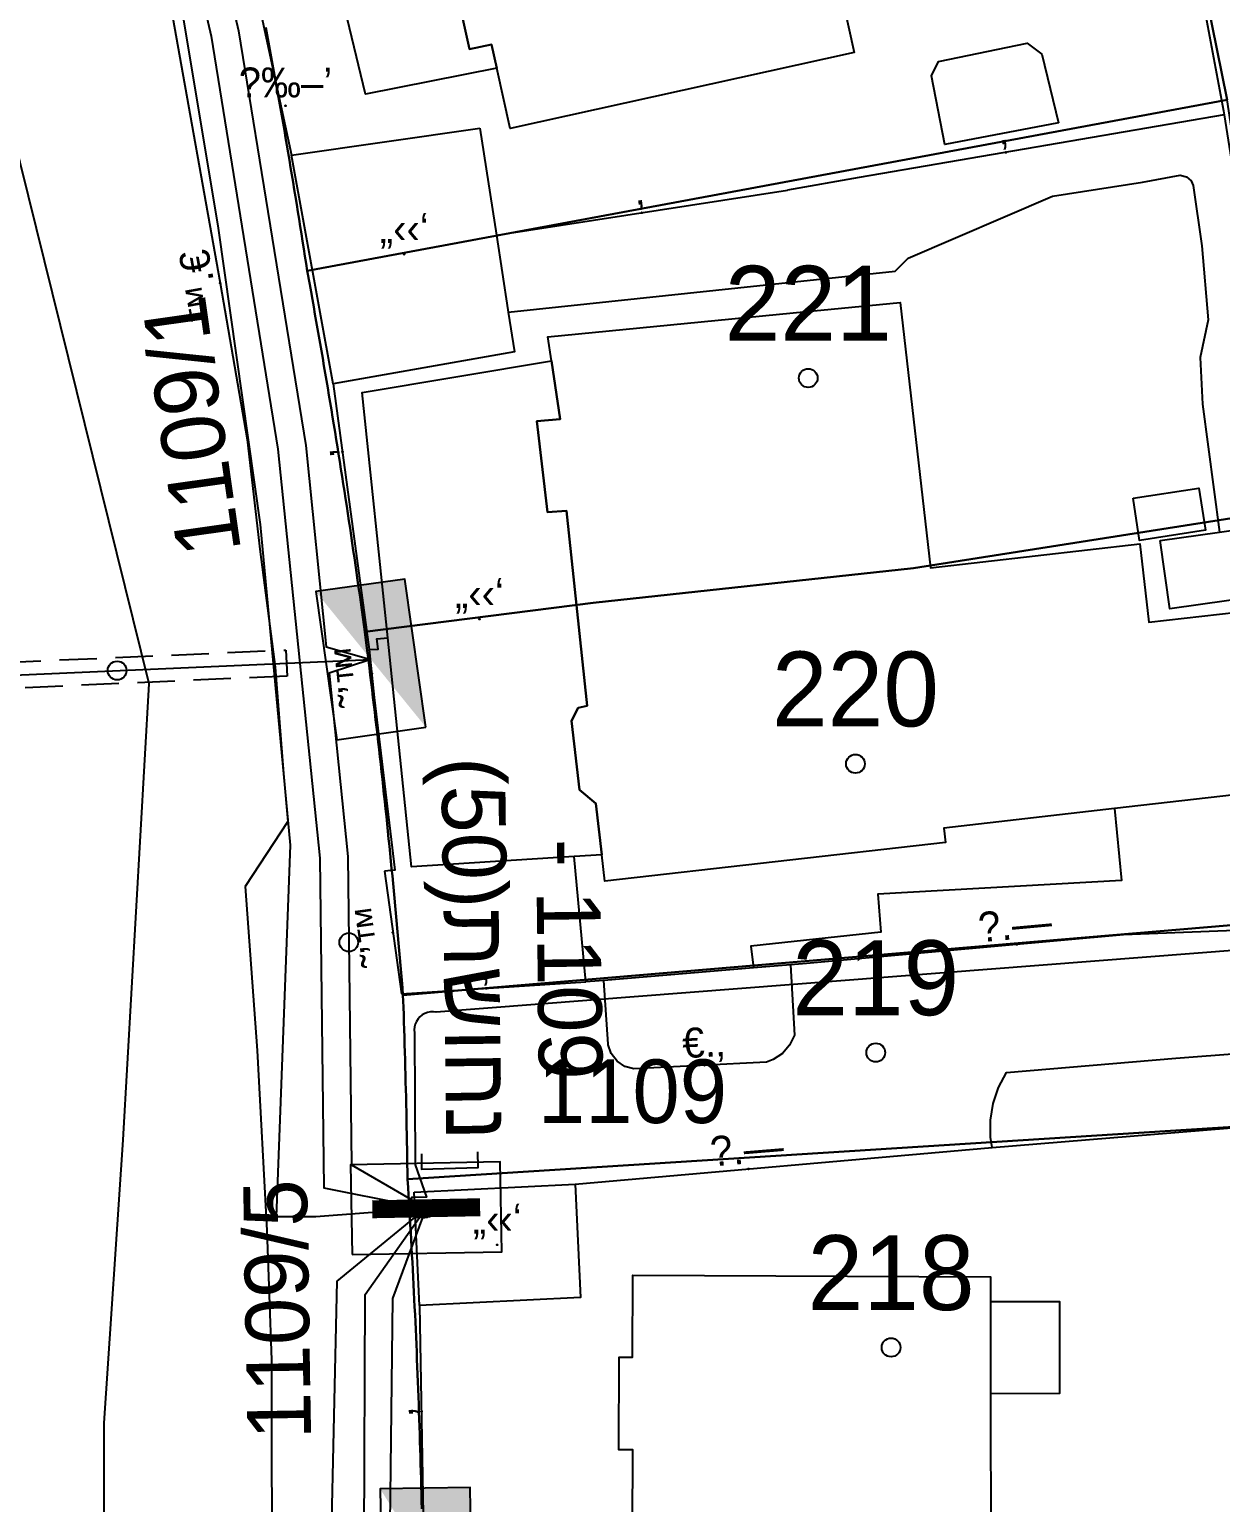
# Model space of a CAD drawing. Header units: metres. Extents: x 218299 to 220222, y 572714 to 574340.
# Drawn here: x 219055.5 to 219087.32, y 573618.5 to 573657.87 of the extents above; entities that cross this region are included whole.
import ezdxf
from ezdxf.enums import TextEntityAlignment as Align

# ---------------------------------------------------------------- set-up
doc = ezdxf.new("R2010")
doc.units = ezdxf.units.M
doc.header["$MEASUREMENT"] = 0
doc.linetypes.add('DASH15', pattern=[1.5, 1, -0.5])
for name, color, linetype in [('1602', 44, 'Continuous'), ('1603', 44, 'Continuous'), ('6091', 102, 'CABLEUNDEXIST03'), ('6151', 102, 'CABLEUNDEXIST03'), ('6241', 7, 'Continuous'), ('6261', 7, 'Continuous'), ('6701', 7, 'DASH15'), ('6910', 102, 'Continuous'), ('6916', 7, 'Continuous'), ('A_POINTS', 2, 'Continuous'), ('M2200', 253, 'Continuous'), ('M2207', 253, 'Continuous'), ('M2401', 7, 'Continuous'), ('M2404', 7, 'Continuous'), ('M2407', 253, 'Continuous'), ('M2408', 253, 'Continuous'), ('M2420', 253, 'Continuous'), ('M2601', 253, 'Continuous'), ('M2602', 253, 'Continuous'), ('M2605', 253, 'Continuous'), ('M2612', 253, 'Continuous'), ('M2804', 253, 'Continuous')]:
    doc.layers.add(name, color=color, linetype=linetype)
doc.styles.add('HEBTXT', font='HEBTXT')
doc.styles.add('MAVAT_HEBTXT', font='HEBTXT')
doc.linetypes.add('CABLEUNDEXIST03', pattern='A,3.5,[222,elecad.shx,S=0.01,R=0,X=0,Y=0],1.5', length=5)

# ---------------------------------------------------------------- blocks, each defined once
blk = doc.blocks.new('6261')
blk.add_lwpolyline([(-2, -1.2), (2, -1.2), (2, 1.2), (-2, 1.2)], close=True)
at = {"color": 0}
blk.add_solid([(2, 1.2), (-2, -1.2), (2, -1.2)], dxfattribs=at)
at = {"color": 0, "style": 'HEBTXT'}
blk.add_attdef('PIL_NAME', (2.689, 2.418), '', height=1.7, dxfattribs=at)
at = {"style": 'HEBTXT'}
blk.add_attdef('CAMUT_MONIM', (2.489, 0.218), '', height=1.7, dxfattribs=at)
at = {"color": 0, "style": 'HEBTXT', "flags": 1}
for tag, p in [('TYPE', (2.585, -1.773)), ('MAP_TYPE', (2.689, -3.782))]:
    blk.add_attdef(tag, p, '', height=1.7, dxfattribs=at)
blk = doc.blocks.new('6910')
at = {"layer": 'A_POINTS'}
blk.add_circle((0, 0), 0.25, dxfattribs=at)
at = {"color": 0, "style": 'HEBTXT', "flags": 1}
blk.add_attdef('CODE', (-2.918, 6.399), '', height=1.7, dxfattribs=at)
at = {"color": 0, "style": 'HEBTXT'}
for tag, p in [('PATH', (0.169, 4.708)), ('HTCH', (0.169, 2.708))]:
    blk.add_attdef(tag, text='', height=1.7, dxfattribs=at).set_placement(p, align=Align.MIDDLE_CENTER)
blk = doc.blocks.new('6241')
at = {"color": 0}
blk.add_lwpolyline([(-2, -1.2), (2, -1.2), (2, 1.2), (-2, 1.2)], close=True, dxfattribs=at)
blk.add_lwpolyline([(-2, -1.2), (2, -1.2), (2, 1.2), (-2, 1.2)], close=True, dxfattribs=at)
at = {"color": 0, "const_width": 0.48}
blk.add_lwpolyline([(-1.44, 0), (1.44, 0)], dxfattribs=at)
blk.add_lwpolyline([(-1.44, 0), (1.44, 0)], dxfattribs=at)
at = {"color": 0, "style": 'HEBTXT'}
blk.add_attdef('PIL_NAME', (2.42, 1.776), '', height=1.7, dxfattribs=at)
at = {"color": 0, "style": 'HEBTXT', "flags": 1}
for tag, p in [('TYPE', (2.43, -0.61)), ('MAP_TYPE', (2.423, -2.677))]:
    blk.add_attdef(tag, p, '', height=1.7, dxfattribs=at)
blk = doc.blocks.new('6916')
at = {"layer": 'A_POINTS'}
blk.add_circle((0, 0), 0.25, dxfattribs=at)
at = {"color": 0, "style": 'HEBTXT'}
for tag, p in [('HTCH', (0.006, 3.527)), ('PIPE', (0.049, 1.33))]:
    blk.add_attdef(tag, text='', height=1.7, dxfattribs=at).set_placement(p, align=Align.MIDDLE_CENTER)
blk = doc.blocks.new('1603')
at = {"layer": 'A_POINTS'}
blk.add_circle((0, 0), 0.25, dxfattribs=at)
at = {"color": 0, "style": 'HEBTXT'}
blk.add_attdef('PARCEL_NUM', text='', height=2, dxfattribs=at).set_placement((0, 1), align=Align.CENTER)
at = {"color": 0, "style": 'HEBTXT', "flags": 1}
blk.add_attdef('LOT_NUM', text='', height=2, dxfattribs=at).set_placement((0, -2.5), align=Align.CENTER)
blk = doc.blocks.new('M2404')
blk.add_circle((0, 0), 0.025)
at = {"style": 'MAVAT_HEBTXT'}
blk.add_attdef('NAME', text='', height=0.8, dxfattribs=at).set_placement((0, 1.592), align=Align.MIDDLE)
blk = doc.blocks.new('M2804')
blk.add_circle((0, 0), 0.025)
at = {"style": 'MAVAT_HEBTXT'}
blk.add_attdef('NAME', text='', height=0.8, dxfattribs=at).set_placement((0, 1.592), align=Align.MIDDLE)
blk = doc.blocks.new('M2601')
blk.add_circle((0, 0), 0.025)
at = {"style": 'MAVAT_HEBTXT'}
blk.add_attdef('NAME', text='', height=0.8, dxfattribs=at).set_placement((0, 1.592), align=Align.MIDDLE)
blk = doc.blocks.new('M2602')
blk.add_circle((0, 0), 0.025)
at = {"style": 'MAVAT_HEBTXT'}
blk.add_attdef('NAME', text='', height=0.8, dxfattribs=at).set_placement((0, 1.592), align=Align.MIDDLE)
blk = doc.blocks.new('M2605')
blk.add_circle((0, 0), 0.025)
at = {"style": 'MAVAT_HEBTXT'}
blk.add_attdef('NAME', text='', height=0.8, dxfattribs=at).set_placement((0, 1.592), align=Align.MIDDLE)
blk = doc.blocks.new('M2612')
blk.add_circle((0, 0), 0.025)
at = {"style": 'MAVAT_HEBTXT'}
blk.add_attdef('NAME', text='', height=0.8, dxfattribs=at).set_placement((0, 1.592), align=Align.MIDDLE)
blk = doc.blocks.new('M2207')
blk.add_circle((0, 0), 0.025)
at = {"style": 'MAVAT_HEBTXT'}
blk.add_attdef('NAME', text='', height=0.8, dxfattribs=at).set_placement((0, 1.592), align=Align.MIDDLE)
blk = doc.blocks.new('111')
at = {"layer": 'M2200'}
for points in [[(219076, 573664.209, 580.905), (219077.531, 573657.253, 579.945), (219068.339, 573655.23, 580.185), (219067.984, 573656.839, 580.099), (219067.845, 573657.474, 580.065), (219067.845, 573657.474, 580.065), (219067.254, 573657.344, 580.065), (219067.254, 573657.344, 580.065), (219066.81, 573659.361, 580.065)], [(219088.79, 573637.539, 580.545), (219084.49, 573637.048, 580.486), (219079.928, 573636.527, 580.425), (219079.971, 573636.144, 580.185), (219070.871, 573635.105, 579.945), (219070.79, 573635.815, 579.945), (219070.634, 573637.183, 579.945), (219070.634, 573637.183, 579.945), (219070.192, 573637.547, 579.945), (219070.192, 573637.547, 579.945), (219069.982, 573639.393, 579.945), (219069.982, 573639.393, 579.945), (219070.158, 573639.745, 579.945), (219070.158, 573639.745, 579.945), (219070.397, 573639.793, 579.945), (219070.397, 573639.793, 579.945), (219069.853, 573645.004, 579.945), (219069.337, 573644.968, 579.945), (219069.337, 573644.968, 579.945), (219069.06, 573647.407, 579.945), (219069.676, 573647.461, 579.945), (219069.447, 573649.019, 579.945), (219069.353, 573649.655, 579.945), (219075.901, 573650.297, 580.028), (219078.762, 573650.577, 580.065), (219079.573, 573643.485, 580.545), (219085.17, 573644.124, 580.545), (219085.409, 573642.031, 580.545), (219088.24, 573642.355, 580.545)], [(219071.612, 573617.829, 579.792), (219071.618, 573619.91, 579.705), (219071.25, 573619.911, 579.705), (219071.258, 573622.382, 579.705), (219071.61, 573622.381, 579.705), (219071.617, 573624.577, 579.825), (219081.178, 573624.533, 579.585), (219081.179, 573623.865, 579.64), (219081.18, 573621.418, 579.842), (219081.183, 573617.264, 580.185)]]:
    blk.add_polyline3d(points, dxfattribs=at)
at = {"layer": 'M2207'}
for points in [[(219066.95, 573660.728, 579.945), (219067.231, 573659.453, 579.945), (219066.81, 573659.361, 579.945), (219067.254, 573657.344, 579.945), (219067.845, 573657.474, 579.945), (219067.984, 573656.839, 580.065), (219064.482, 573656.141, 579.825), (219063.564, 573659.958, 579.825)], [(219082.991, 573655.379, 580.425), (219079.954, 573654.799, 580.425), (219079.603, 573656.634, 580.065), (219079.792, 573657.016, 580.065), (219082.157, 573657.509, 580.065), (219082.55, 573657.212, 580.065)], [(219067.529, 573655.237, 579.345), (219067.974, 573652.374, 579.345), (219068.284, 573650.375, 579.345), (219068.293, 573650.313, 579.345), (219068.458, 573649.253, 579.345), (219063.616, 573648.397, 579.105), (219063.616, 573648.397, 579.105), (219062.505, 573654.515, 579.105), (219062.505, 573654.515, 579.105)], [(219069.853, 573645.004, 579.945), (219070.397, 573639.793, 579.825), (219070.158, 573639.745, 579.825), (219069.982, 573639.393, 579.825), (219070.192, 573637.547, 579.825), (219070.634, 573637.183, 579.825), (219070.79, 573635.815, 579.825), (219070.057, 573635.769, 579.773), (219065.707, 573635.494, 579.465), (219065.072, 573641.614, 579.465), (219064.391, 573648.172, 579.465), (219069.447, 573649.019, 579.945), (219069.676, 573647.461, 579.945), (219069.06, 573647.407, 579.945), (219069.337, 573644.968, 579.825)], [(219084.988, 573645.343, 579.225), (219086.748, 573645.614, 579.225), (219086.922, 573644.486, 579.225), (219085.162, 573644.214, 579.225), (219084.988, 573645.343, 579.225)], [(219085.71, 573644.215, 579.105), (219087.296, 573644.436, 579.105), (219088.804, 573644.647, 579.105), (219089.06, 573642.822, 579.105), (219085.965, 573642.39, 579.105), (219085.71, 573644.215, 579.105)], [(219065.781, 573626.798, 578.985), (219070.078, 573627.008, 579.225), (219070.078, 573627.008, 579.225), (219070.22, 573623.976, 579.225), (219065.923, 573623.767, 578.985), (219065.923, 573623.767, 578.985), (219065.781, 573626.798, 578.985)], [(219081.179, 573623.865, 578.865), (219081.18, 573621.418, 578.865), (219083.029, 573621.42, 578.865), (219083.028, 573623.867, 578.865), (219081.179, 573623.865, 578.865)]]:
    blk.add_polyline3d(points, close=True, dxfattribs=at)
at = {"layer": 'M2401'}
blk.add_polyline3d([(219059.317, 573658.218, 577.124), (219060.591, 573651.094, 576.885), (219061.314, 573646.914, 576.885), (219061.664, 573643.914, 576.885), (219062.062, 573640.824, 576.885), (219062.29, 573637.989, 576.765), (219062.405, 573636.704, 576.765), (219061.259, 573634.961, 576.645), (219061.587, 573630.582, 576.645), (219061.841, 573625.77, 576.525), (219061.964, 573622.311, 576.525), (219061.968, 573620.31, 576.575), (219061.974, 573617.503, 576.645)], dxfattribs=at)
at = {"layer": 'M2404'}
blk.add_polyline3d([(219059.317, 573658.218, 577.124), (219060.591, 573651.094, 576.885), (219061.314, 573646.914, 576.885), (219061.664, 573643.914, 576.885), (219062.062, 573640.824, 576.885), (219062.29, 573637.989, 576.765), (219062.405, 573636.704, 576.765), (219061.259, 573634.961, 576.645), (219061.587, 573630.582, 576.645), (219061.841, 573625.77, 576.525), (219061.964, 573622.311, 576.525), (219061.968, 573620.31, 576.575), (219061.974, 573617.503, 576.645)], dxfattribs=at)
at = {"layer": 'M2407'}
for points in [[(219068.293, 573650.313, 577.368), (219078.626, 573651.416, 577.368), (219078.977, 573651.758, 577.368), (219082.834, 573653.42, 577.278), (219085.24, 573653.794, 577.188), (219086.249, 573653.978, 577.098), (219086.412, 573653.938, 577.098), (219086.538, 573653.828, 577.098), (219086.594, 573653.706, 577.098), (219086.827, 573652.086, 577.143), (219086.992, 573650.11, 577.143), (219086.778, 573649.103, 577.143), (219086.84, 573647.856, 577.143), (219087.296, 573644.436, 577.233)], [(219084.49, 573637.048, 577.208), (219084.681, 573635.122, 577.163), (219078.167, 573634.758, 577.253), (219078.245, 573633.743, 577.163), (219074.772, 573633.37, 577.253), (219074.847, 573632.789, 577.253)]]:
    blk.add_polyline3d(points, dxfattribs=at)
at = {"layer": 'M2408'}
blk.add_polyline3d([(219081.218, 573627.991, 576.353), (219081.178, 573628.262, 576.374), (219081.174, 573628.716, 576.389), (219081.246, 573629.164, 576.379), (219081.391, 573629.594, 576.344), (219081.605, 573629.99, 576.285), (219086.13, 573630.375, 576.105), (219091.252, 573630.772, 575.925), (219091.492, 573630.742, 575.928), (219091.942, 573630.625, 575.931), (219092.365, 573630.433, 575.928), (219092.749, 573630.172, 575.92), (219093.083, 573629.849, 575.905), (219093.356, 573629.474, 575.886), (219093.561, 573629.057, 575.862), (219093.692, 573628.612, 575.835), (219093.609, 573626.114, 575.835), (219093.427, 573620.573, 575.835), (219093.737, 573612.991, 575.835)], dxfattribs=at)
at = {"layer": 'M2420', "linetype": 'Continuous', "lineweight": -3}
blk.add_lwpolyline([(218778.789, 573430.643), (218823.5, 573420), (218850.7, 573416.62), (218872.91, 573416.69), (218902.91, 573421.31), (218924.8, 573428), (218952.3, 573439.38), (218956.3, 573441.88), (218980.91, 573457.81), (218995.09, 573470.88), (219024.2, 573502.19), (219042.09, 573537.19), (219043.91, 573540.62), (219049.7, 573557.12), (219054.59, 573574.81), (219057.41, 573589.69), (219057.5, 573620.62), (219058, 573628.19), (219058.7, 573640.38), (219046.5, 573689.62), (219028.09, 573726.31)], dxfattribs=at)
at = {"layer": 'M2601'}
for points in [[(219061.553, 573658.901, 579.021), (219062.505, 573654.515, 578.873)], [(219087.424, 573655.588, 579.323), (219077.666, 573653.916, 579.323), (219075.749, 573653.576, 579.323)], [(219067.974, 573652.374, 579.143), (219075.749, 573653.576, 579.323)], [(219063.616, 573648.397, 578.693), (219064.576, 573641.3, 578.693), (219064.576, 573641.3, 578.693), (219064.818, 573641.306, 578.693), (219064.783, 573641.584, 578.693), (219065.072, 573641.614, 578.693)], [(219064.71, 573640.013, 578.693), (219064.71, 573640.013, 578.693), (219065.264, 573635.398, 578.693), (219064.988, 573635.377, 578.693)], [(219065.437, 573632.095, 578.873), (219065.437, 573632.095, 578.873), (219070.366, 573632.414, 578.873)], [(219065.923, 573623.767, 578.685), (219066.027, 573617.669, 578.685), (219066.464, 573617.682, 578.685), (219071.612, 573617.829, 578.685)]]:
    blk.add_polyline3d(points, dxfattribs=at)
at = {"layer": 'M2602'}
for points in [[(219075.836, 573632.872, 576.525), (219075.94, 573630.992, 576.525), (219075.811, 573630.725, 576.525), (219075.617, 573630.501, 576.525), (219075.37, 573630.338, 576.525), (219075.196, 573630.272, 576.525), (219071.645, 573630.089, 576.615), (219071.404, 573630.158, 576.615), (219071.198, 573630.299, 576.615), (219071.046, 573630.498, 576.615), (219070.964, 573630.734, 576.615), (219070.961, 573630.755, 576.615), (219070.85, 573632.454, 576.615)], [(219065.971, 573627.822, 578.389), (219065.978, 573627.408, 578.428), (219067.488, 573627.455, 578.413), (219067.482, 573627.872, 578.409)]]:
    blk.add_polyline3d(points, dxfattribs=at)
at = {"layer": 'M2605'}
for points in [[(219085.054, 573666.899, 577.163), (219086.09, 573662.694, 577.163), (219087.407, 573655.697, 577.163), (219087.424, 573655.588, 577.163), (219088.85, 573646.571, 577.163), (219089.96, 573636.632, 577.163), (219089.999, 573633.882, 577.163), (219089.999, 573633.882, 577.163), (219084.735, 573633.676, 577.163), (219076.262, 573632.907, 577.163), (219075.836, 573632.872, 577.163), (219074.847, 573632.789, 577.163), (219070.85, 573632.454, 577.163), (219070.366, 573632.414, 577.163), (219070.366, 573632.414, 577.163), (219070.057, 573635.769, 577.343)], [(219070.078, 573627.008, 577.073), (219081.218, 573627.991, 577.073), (219081.218, 573627.991, 577.073), (219090.654, 573628.764, 577.073), (219090.618, 573624.598, 577)]]:
    blk.add_polyline3d(points, dxfattribs=at)
at = {"layer": 'M2612'}
for points in [[(219064.576, 573641.3, 578.783), (219064.71, 573640.013, 578.783)], [(219064.988, 573635.377, 578.693), (219065.437, 573632.095, 578.783)]]:
    blk.add_polyline3d(points, dxfattribs=at)
at = {"layer": 'M2207'}
ref = blk.add_blockref('M2207', (219065.513, 573651.865), dxfattribs=dict(at, xscale=0.5, yscale=0.5, zscale=0.5))
ref.add_attrib('NAME', '„‹‹‘', dxfattribs={"layer": '0', "height": 0.8, "style": 'MAVAT_HEBTXT'}).set_placement((219065.513, 573652.49), align=Align.MIDDLE)
ref = blk.add_blockref('M2207', (219067.522, 573642.111), dxfattribs=dict(at, xscale=0.5, yscale=0.5, zscale=0.5))
ref.add_attrib('NAME', '„‹‹‘', dxfattribs={"layer": '0', "height": 0.8, "style": 'MAVAT_HEBTXT'}).set_placement((219067.522, 573642.736), align=Align.MIDDLE)
ref = blk.add_blockref('M2207', (219068, 573625.387), dxfattribs=dict(at, xscale=0.5, yscale=0.5, zscale=0.5))
ref.add_attrib('NAME', '„‹‹‘', dxfattribs={"layer": '0', "height": 0.8, "style": 'MAVAT_HEBTXT'}).set_placement((219068, 573626.012), align=Align.MIDDLE)
at = {"layer": 'M2404'}
ref = blk.add_blockref('M2404', (219060.591, 573651.094), dxfattribs=dict(at, xscale=0.5, yscale=0.5, zscale=0.5))
ref.add_attrib('NAME', '™.€', dxfattribs={"layer": '0', "height": 0.8, "rotation": 100.1379, "style": 'MAVAT_HEBTXT'}).set_placement((219060.05, 573650.997), align=Align.MIDDLE)
at = {"layer": 'M2601'}
ref = blk.add_blockref('M2601', (219081.586, 573654.588), dxfattribs=dict(at, xscale=0.5, yscale=0.5, zscale=0.5))
ref.add_attrib('NAME', '‚', dxfattribs={"layer": '0', "height": 0.8, "rotation": 9.726, "style": 'MAVAT_HEBTXT'}).set_placement((219081.493, 573655.13), align=Align.MIDDLE)
ref = blk.add_blockref('M2601', (219071.861, 573652.975), dxfattribs=dict(at, xscale=0.5, yscale=0.5, zscale=0.5))
ref.add_attrib('NAME', '‚', dxfattribs={"layer": '0', "height": 0.8, "rotation": 8.793, "style": 'MAVAT_HEBTXT'}).set_placement((219071.777, 573653.519), align=Align.MIDDLE)
ref = blk.add_blockref('M2601', (219063.861, 573646.583), dxfattribs=dict(at, xscale=0.5, yscale=0.5, zscale=0.5))
ref.add_attrib('NAME', '‚', dxfattribs={"layer": '0', "height": 0.8, "rotation": 97.7105, "style": 'MAVAT_HEBTXT'}).set_placement((219063.316, 573646.51), align=Align.MIDDLE)
ref = blk.add_blockref('M2601', (219067.7, 573632.241), dxfattribs=dict(at, xscale=0.5, yscale=0.5, zscale=0.5))
ref.add_attrib('NAME', '‚', dxfattribs={"layer": '0', "height": 0.8, "rotation": 3.7032, "style": 'MAVAT_HEBTXT'}).set_placement((219067.665, 573632.79), align=Align.MIDDLE)
ref = blk.add_blockref('M2601', (219065.971, 573620.929), dxfattribs=dict(at, xscale=0.5, yscale=0.5, zscale=0.5))
ref.add_attrib('NAME', '‚', dxfattribs={"layer": '0', "height": 0.8, "rotation": 90.977, "style": 'MAVAT_HEBTXT'}).set_placement((219065.421, 573620.92), align=Align.MIDDLE)
at = {"layer": 'M2602'}
ref = blk.add_blockref('M2602', (219073.537, 573630.186), dxfattribs=dict(at, xscale=0.5, yscale=0.5, zscale=0.5))
ref.add_attrib('NAME', '€.‚', dxfattribs={"layer": '0', "height": 0.8, "rotation": 2.9535, "style": 'MAVAT_HEBTXT'}).set_placement((219073.508, 573630.736), align=Align.MIDDLE)
at = {"layer": 'M2605'}
ref = blk.add_blockref('M2605', (219081.879, 573633.417), dxfattribs=dict(at, xscale=0.5, yscale=0.5, zscale=0.5))
ref.add_attrib('NAME', '\x9a.—', dxfattribs={"layer": '0', "height": 0.8, "rotation": 5.1851, "style": 'MAVAT_HEBTXT'}).set_placement((219081.829, 573633.965), align=Align.MIDDLE)
ref = blk.add_blockref('M2605', (219074.711, 573627.417), dxfattribs=dict(at, xscale=0.5, yscale=0.5, zscale=0.5))
ref.add_attrib('NAME', '\x9a.—', dxfattribs={"layer": '0', "height": 0.8, "rotation": 4.6848, "style": 'MAVAT_HEBTXT'}).set_placement((219074.666, 573627.965), align=Align.MIDDLE)
at = {"layer": 'M2612'}
ref = blk.add_blockref('M2612', (219064.643, 573640.656), dxfattribs=dict(at, xscale=0.5, yscale=0.5, zscale=0.5))
ref.add_attrib('NAME', '˜’™', dxfattribs={"layer": '0', "height": 0.8, "rotation": 95.9392, "style": 'MAVAT_HEBTXT'}).set_placement((219064.096, 573640.6), align=Align.MIDDLE)
ref = blk.add_blockref('M2612', (219065.212, 573633.736), dxfattribs=dict(at, xscale=0.5, yscale=0.5, zscale=0.5))
ref.add_attrib('NAME', '˜’™', dxfattribs={"layer": '0', "height": 0.8, "rotation": 97.7973, "style": 'MAVAT_HEBTXT'}).set_placement((219064.667, 573633.661), align=Align.MIDDLE)
at = {"layer": 'M2804'}
ref = blk.add_blockref('M2804', (219062.34, 573655.834, 580.724), dxfattribs=dict(at, xscale=0.5, yscale=0.5, zscale=0.5))
ref.add_attrib('NAME', '\x8d‰–’', dxfattribs={"layer": '0', "height": 0.8, "style": 'MAVAT_HEBTXT'}).set_placement((219062.34, 573656.459, 580.724), align=Align.MIDDLE)

msp = doc.modelspace()

# ---------------------------------------------------------------- linework, layer by layer
at = {"layer": '1602'}
msp.add_lwpolyline([(219089.16, 573645.05), (219087.5, 573655.99), (219085.34, 573666.68), (219082.88, 573677.41), (219079.73, 573687.82), (219078.87, 573690.67), (219076.13, 573698.35), (219072.08, 573708.52), (219103.35, 573675.15), (219136.33, 573638.06), (219090.03, 573634.14), (219089.76, 573639.88)], close=True, dxfattribs=at)
for points in [[(219085.34, 573666.68), (219087.5, 573655.99), (219062.92, 573651.42), (219062.8896, 573651.6177), (219062.859, 573651.8153), (219062.8282, 573652.0129), (219062.7973, 573652.2105), (219062.7661, 573652.4081), (219062.7348, 573652.6056), (219062.7032, 573652.8031), (219062.6715, 573653.0006), (219062.6396, 573653.198), (219062.6075, 573653.3954), (219062.5752, 573653.5928), (219062.5427, 573653.7901), (219062.51, 573653.9875), (219062.4772, 573654.1847), (219062.4441, 573654.382), (219062.4109, 573654.5792), (219062.3775, 573654.7764), (219062.3439, 573654.9736), (219062.3101, 573655.1707), (219062.2761, 573655.3678), (219062.2419, 573655.5648), (219062.2075, 573655.7619), (219062.173, 573655.9588), (219062.1382, 573656.1558), (219062.1033, 573656.3527), (219062.0682, 573656.5496), (219062.0329, 573656.7465), (219061.9974, 573656.9433), (219061.9617, 573657.1401), (219061.9258, 573657.3369), (219061.8898, 573657.5336), (219061.8535, 573657.7303), (219061.8171, 573657.9269)], [(219061.8171, 573657.9269), (219061.8535, 573657.7303), (219061.8898, 573657.5336), (219061.9258, 573657.3369), (219061.9617, 573657.1401), (219061.9974, 573656.9433), (219062.0329, 573656.7465), (219062.0682, 573656.5496), (219062.1033, 573656.3527), (219062.1382, 573656.1558), (219062.173, 573655.9588), (219062.2075, 573655.7619), (219062.2419, 573655.5648), (219062.2761, 573655.3678), (219062.3101, 573655.1707), (219062.3439, 573654.9736), (219062.3775, 573654.7764), (219062.4109, 573654.5792), (219062.4441, 573654.382), (219062.4772, 573654.1847), (219062.51, 573653.9875), (219062.5427, 573653.7901), (219062.5752, 573653.5928), (219062.6075, 573653.3954), (219062.6396, 573653.198), (219062.6715, 573653.0006), (219062.7032, 573652.8031), (219062.7348, 573652.6056), (219062.7661, 573652.4081), (219062.7973, 573652.2105), (219062.8282, 573652.0129), (219062.859, 573651.8153), (219062.8896, 573651.6177), (219062.92, 573651.42), (219062.987, 573651.0531), (219063.0227, 573650.8563), (219063.0582, 573650.6595), (219063.0935, 573650.4626), (219063.1286, 573650.2657), (219063.1636, 573650.0688), (219063.1983, 573649.8718), (219063.2329, 573649.6748), (219063.2672, 573649.4778), (219063.3014, 573649.2807), (219063.3354, 573649.0837), (219063.3692, 573648.8865), (219063.4028, 573648.6894), (219063.4362, 573648.4922), (219063.4694, 573648.295), (219063.5025, 573648.0977), (219063.5353, 573647.9004), (219063.568, 573647.7031), (219063.6005, 573647.5058), (219063.6328, 573647.3084), (219063.6649, 573647.111), (219063.6968, 573646.9135), (219063.7285, 573646.7161), (219063.76, 573646.5186), (219063.7914, 573646.3211), (219063.8225, 573646.1235), (219063.8535, 573645.9259), (219063.8843, 573645.7283), (219063.9148, 573645.5306), (219063.9452, 573645.333), (219063.9754, 573645.1353), (219064.0055, 573644.9375), (219064.0353, 573644.7398), (219064.0649, 573644.542), (219064.0944, 573644.3441), (219064.1236, 573644.1463), (219064.1527, 573643.9484), (219064.1816, 573643.7505), (219064.2103, 573643.5526), (219064.2388, 573643.3546), (219064.2671, 573643.1566), (219064.2952, 573642.9586), (219064.3232, 573642.7606), (219064.3509, 573642.5625), (219064.3785, 573642.3644), (219064.4058, 573642.1663), (219064.433, 573641.9682), (219064.46, 573641.77), (219064.5062, 573641.4086), (219064.5313, 573641.2102), (219064.5562, 573641.0118), (219064.5809, 573640.8133), (219064.6054, 573640.6148), (219064.6298, 573640.4163), (219064.6539, 573640.2178), (219064.6779, 573640.0192), (219064.7016, 573639.8206), (219064.7252, 573639.622), (219064.7486, 573639.4234), (219064.7718, 573639.2247), (219064.7948, 573639.0261), (219064.8176, 573638.8274), (219064.8402, 573638.6286), (219064.8627, 573638.4299), (219064.8849, 573638.2311), (219064.907, 573638.0324), (219064.9288, 573637.8336), (219064.9505, 573637.6347), (219064.972, 573637.4359), (219064.9933, 573637.237), (219065.0144, 573637.0382), (219065.0353, 573636.8392), (219065.056, 573636.6403), (219065.0765, 573636.4414), (219065.0969, 573636.2424), (219065.117, 573636.0434), (219065.137, 573635.8444), (219065.1567, 573635.6454), (219065.1763, 573635.4464), (219065.1957, 573635.2473), (219065.2149, 573635.0482), (219065.2339, 573634.8491), (219065.2527, 573634.65), (219065.2714, 573634.4509), (219065.2898, 573634.2518), (219065.308, 573634.0526), (219065.3261, 573633.8534), (219065.344, 573633.6542), (219065.3616, 573633.455), (219065.3791, 573633.2557), (219065.3964, 573633.0565), (219065.4135, 573632.8572), (219065.4304, 573632.6579), (219065.4471, 573632.4586), (219065.4637, 573632.2593), (219065.48, 573632.06), (219065.4914, 573631.7386), (219065.4982, 573631.5387), (219065.5048, 573631.3389), (219065.5113, 573631.139), (219065.5175, 573630.9391), (219065.5236, 573630.7391), (219065.5295, 573630.5392), (219065.5352, 573630.3393), (219065.5406, 573630.1394), (219065.5459, 573629.9395), (219065.551, 573629.7395), (219065.556, 573629.5396), (219065.5607, 573629.3396), (219065.5652, 573629.1397), (219065.5696, 573628.9397), (219065.5737, 573628.7398), (219065.5777, 573628.5398), (219065.5814, 573628.3399), (219065.585, 573628.1399), (219065.5884, 573627.9399), (219065.5916, 573627.7399), (219065.5946, 573627.54), (219065.5974, 573627.34), (219065.6, 573627.14), (219065.6139, 573626.9214), (219065.6265, 573626.7218), (219065.6388, 573626.5222), (219065.651, 573626.3225), (219065.6629, 573626.1229), (219065.6747, 573625.9232), (219065.6863, 573625.7236), (219065.6977, 573625.5239), (219065.7089, 573625.3242), (219065.7199, 573625.1245), (219065.7307, 573624.9248), (219065.7413, 573624.7251), (219065.7518, 573624.5254), (219065.762, 573624.3256), (219065.7721, 573624.1259), (219065.7819, 573623.9261), (219065.7916, 573623.7264), (219065.8011, 573623.5266), (219065.8103, 573623.3268), (219065.8194, 573623.127), (219065.8283, 573622.9272), (219065.8371, 573622.7274), (219065.8456, 573622.5276), (219065.8539, 573622.3277), (219065.862, 573622.1279), (219065.87, 573621.9281), (219065.8778, 573621.7282), (219065.8853, 573621.5284), (219065.8927, 573621.3285), (219065.8999, 573621.1286), (219065.9069, 573620.9288), (219065.9137, 573620.7289), (219065.9203, 573620.529), (219065.9267, 573620.3291), (219065.9329, 573620.1292), (219065.939, 573619.9293), (219065.9448, 573619.7294), (219065.9504, 573619.5294), (219065.9559, 573619.3295), (219065.9612, 573619.1296), (219065.9663, 573618.9296), (219065.9711, 573618.7297), (219065.9758, 573618.5298), (219065.9803, 573618.3298)], [(219089.16, 573645.05), (219079.12, 573643.47), (219070.56, 573642.55), (219064.46, 573641.77), (219064.433, 573641.9682), (219064.4058, 573642.1663), (219064.3785, 573642.3644), (219064.3509, 573642.5625), (219064.3232, 573642.7606), (219064.2952, 573642.9586), (219064.2671, 573643.1566), (219064.2388, 573643.3546), (219064.2103, 573643.5526), (219064.1816, 573643.7505), (219064.1527, 573643.9484), (219064.1236, 573644.1463), (219064.0944, 573644.3441), (219064.0649, 573644.542), (219064.0353, 573644.7398), (219064.0055, 573644.9375), (219063.9754, 573645.1353), (219063.9452, 573645.333), (219063.9148, 573645.5306), (219063.8843, 573645.7283), (219063.8535, 573645.9259), (219063.8225, 573646.1235), (219063.7914, 573646.3211), (219063.76, 573646.5186), (219063.7285, 573646.7161), (219063.6968, 573646.9135), (219063.6649, 573647.111), (219063.6328, 573647.3084), (219063.6005, 573647.5058), (219063.568, 573647.7031), (219063.5353, 573647.9004), (219063.5025, 573648.0977), (219063.4694, 573648.295), (219063.4362, 573648.4922), (219063.4028, 573648.6894), (219063.3692, 573648.8865), (219063.3354, 573649.0837), (219063.3014, 573649.2807), (219063.2672, 573649.4778), (219063.2329, 573649.6748), (219063.1983, 573649.8718), (219063.1636, 573650.0688), (219063.1286, 573650.2657), (219063.0935, 573650.4626), (219063.0582, 573650.6595), (219063.0227, 573650.8563), (219062.987, 573651.0531), (219062.92, 573651.42), (219087.5, 573655.99)], [(219090.03, 573634.14), (219065.48, 573632.06), (219065.4637, 573632.2593), (219065.4471, 573632.4586), (219065.4304, 573632.6579), (219065.4135, 573632.8572), (219065.3964, 573633.0565), (219065.3791, 573633.2557), (219065.3616, 573633.455), (219065.344, 573633.6542), (219065.3261, 573633.8534), (219065.308, 573634.0526), (219065.2898, 573634.2518), (219065.2714, 573634.4509), (219065.2527, 573634.65), (219065.2339, 573634.8491), (219065.2149, 573635.0482), (219065.1957, 573635.2473), (219065.1763, 573635.4464), (219065.1567, 573635.6454), (219065.137, 573635.8444), (219065.117, 573636.0434), (219065.0969, 573636.2424), (219065.0765, 573636.4414), (219065.056, 573636.6403), (219065.0353, 573636.8392), (219065.0144, 573637.0382), (219064.9933, 573637.237), (219064.972, 573637.4359), (219064.9505, 573637.6347), (219064.9288, 573637.8336), (219064.907, 573638.0324), (219064.8849, 573638.2311), (219064.8627, 573638.4299), (219064.8402, 573638.6286), (219064.8176, 573638.8274), (219064.7948, 573639.0261), (219064.7718, 573639.2247), (219064.7486, 573639.4234), (219064.7252, 573639.622), (219064.7016, 573639.8206), (219064.6779, 573640.0192), (219064.6539, 573640.2178), (219064.6298, 573640.4163), (219064.6054, 573640.6148), (219064.5809, 573640.8133), (219064.5562, 573641.0118), (219064.5313, 573641.2102), (219064.5062, 573641.4086), (219064.46, 573641.77), (219070.56, 573642.55), (219079.12, 573643.47), (219089.16, 573645.05)], [(219090.48, 573628.72), (219065.6, 573627.14), (219065.5974, 573627.34), (219065.5946, 573627.54), (219065.5916, 573627.7399), (219065.5884, 573627.9399), (219065.585, 573628.1399), (219065.5814, 573628.3399), (219065.5777, 573628.5398), (219065.5737, 573628.7398), (219065.5696, 573628.9397), (219065.5652, 573629.1397), (219065.5607, 573629.3396), (219065.556, 573629.5396), (219065.551, 573629.7395), (219065.5459, 573629.9395), (219065.5406, 573630.1394), (219065.5352, 573630.3393), (219065.5295, 573630.5392), (219065.5236, 573630.7391), (219065.5175, 573630.9391), (219065.5113, 573631.139), (219065.5048, 573631.3389), (219065.4982, 573631.5387), (219065.4914, 573631.7386), (219065.48, 573632.06), (219090.03, 573634.14)], [(219065.9803, 573618.3298), (219065.9758, 573618.5298), (219065.9711, 573618.7297), (219065.9663, 573618.9296), (219065.9612, 573619.1296), (219065.9559, 573619.3295), (219065.9504, 573619.5294), (219065.9448, 573619.7294), (219065.939, 573619.9293), (219065.9329, 573620.1292), (219065.9267, 573620.3291), (219065.9203, 573620.529), (219065.9137, 573620.7289), (219065.9069, 573620.9288), (219065.8999, 573621.1286), (219065.8927, 573621.3285), (219065.8853, 573621.5284), (219065.8778, 573621.7282), (219065.87, 573621.9281), (219065.862, 573622.1279), (219065.8539, 573622.3277), (219065.8456, 573622.5276), (219065.8371, 573622.7274), (219065.8283, 573622.9272), (219065.8194, 573623.127), (219065.8103, 573623.3268), (219065.8011, 573623.5266), (219065.7916, 573623.7264), (219065.7819, 573623.9261), (219065.7721, 573624.1259), (219065.762, 573624.3256), (219065.7518, 573624.5254), (219065.7413, 573624.7251), (219065.7307, 573624.9248), (219065.7199, 573625.1245), (219065.7089, 573625.3242), (219065.6977, 573625.5239), (219065.6863, 573625.7236), (219065.6747, 573625.9232), (219065.6629, 573626.1229), (219065.651, 573626.3225), (219065.6388, 573626.5222), (219065.6265, 573626.7218), (219065.6139, 573626.9214), (219065.6, 573627.14), (219090.48, 573628.72)]]:
    msp.add_lwpolyline(points, dxfattribs=at)
at = {"layer": '6091'}
for points in [[(219066.2752, 573626.2452), (219066.2753, 573626.1589), (219066.3821, 573626.1617), (219066.3793, 573626.537), (219065.607, 573626.5427), (219065.6002, 573626.3268), (219063.1498, 573626.1386), (219062.1004, 573626.1386), (219062.4708, 573636.0673), (219061.6684, 573644.6393), (219060.5525, 573652.5615), (219059.2563, 573660.3318), (219058.4539, 573664.0936), (219057.2812, 573668.2871), (219053.5731, 573680.4174), (219050.0547, 573690.7163), (219046.0351, 573700.9917), (219031.6503, 573735.059), (219050.5386, 573753.7226)], [(218997.3971, 573462.8628), (219017.4389, 573484.5054), (219031.2952, 573502.8369), (219037.1302, 573512.2534), (219039.9062, 573516.9968), (219046.9609, 573531.8082), (219054.4244, 573549.9905), (219059.0341, 573565.7491), (219061.5003, 573577.5272), (219064.599, 573601.0105), (219065.054, 573611.1566), (219065.2078, 573623.957), (219066.0076, 573626.1152), (219066.0674, 573626.1144), (219066.0652, 573626.2452)]]:
    msp.add_lwpolyline(points, dxfattribs=at)
at = {"layer": '6151'}
for points in [[(219056.2124, 573680.0454), (219054.4302, 573679.272), (219058.2302, 573666.8399), (219060.3514, 573657.694), (219062.1376, 573646.6519), (219063.2539, 573635.7213), (219063.3656, 573626.9099), (219065.6002, 573626.4648), (219065.6575, 573626.4365), (219065.6558, 573626.393), (219065.6384, 573626.1427), (219065.9931, 573626.1496), (219065.9952, 573626.2452)], [(219060.7558, 573662.472), (219060.0893, 573662.1435), (219061.0877, 573657.8387), (219062.8814, 573646.7499), (219063.4309, 573641.37), (219064.6223, 573641.0354)], [(219064.6223, 573641.0354), (219063.503, 573640.664), (219064.0035, 573635.7642), (219064.1078, 573627.5268), (219065.6714, 573626.6152), (219065.7737, 573626.466), (219065.79, 573626.4422), (219065.7917, 573626.1958), (219065.9249, 573626.1964), (219065.9252, 573626.2452)], [(219096.075, 573634.8671), (219096.133, 573634.2469), (219096.1459, 573634.1092), (219096.0436, 573633.9048), (219066.3706, 573631.6026), (219066.2929, 573631.6133), (219066.2146, 573631.6113), (219066.1375, 573631.5968), (219066.0638, 573631.5701), (219065.9953, 573631.5319), (219065.9339, 573631.4832), (219065.8811, 573631.4253), (219065.8382, 573631.3597), (219065.8064, 573631.288), (219065.7866, 573631.2122), (219065.7792, 573631.1341), (219065.7844, 573631.0559), (219065.8034, 573627.5254), (219066.1113, 573626.6587), (219065.71, 573626.657), (219065.711, 573626.1778), (219065.8556, 573626.1768), (219065.8552, 573626.2452)], [(219057.7505, 573559.0844), (219056.7373, 573560.2229), (219058.5793, 573568.0433), (219059.9638, 573573.9715), (219061.8026, 573588.627), (219063.2386, 573602.8227), (219063.7242, 573624.42), (219065.7948, 573626.1152), (219066.1364, 573626.1239), (219066.1354, 573626.2061), (219066.1352, 573626.2452)], [(219066.1055, 573616.885), (219064.4418, 573617.5231), (219064.4725, 573624.0633), (219065.9234, 573626.1152), (219065.9742, 573626.1386), (219066.2024, 573626.1447), (219066.2052, 573626.2452)]]:
    msp.add_lwpolyline(points, dxfattribs=at)
at = {"layer": '6151', "flags": 128}
msp.add_lwpolyline([(219051.2204, 573640.4463), (219064.6223, 573641.0354)], dxfattribs=at)
at = {"layer": '6701'}
msp.add_lwpolyline([(219062.352, 573641.286), (219062.382, 573640.587), (219053.333, 573640.189), (219053.302, 573640.888)], close=True, dxfattribs=at)

# ---------------------------------------------------------------- block references
msp.add_blockref('111', (0, 0))
at = {"layer": '1603'}
for p, values in [((219076.3074, 573648.5557), {'PARCEL_NUM': '221'}), ((219077.5684, 573638.2445), {'PARCEL_NUM': '220'}), ((219078.1105, 573630.5255), {'PARCEL_NUM': '219'}), ((219078.5201, 573622.6438), {'PARCEL_NUM': '218'})]:
    msp.add_blockref('1603', p, dxfattribs=at).add_auto_attribs(values)
at = {"layer": '6241'}
ref = msp.add_blockref('6241', (219066.1002, 573626.3652), dxfattribs=dict(at, rotation=1.079999999999667))
ref.add_attrib('PIL_NAME', '1109', (219069.0825, 573628.6423), dxfattribs={"layer": '0', "color": 0, "height": 1.7, "style": 'HEBTXT'})
at = {"layer": '6261'}
ref = msp.add_blockref('6261', (219064.6223, 573641.0354), dxfattribs=dict(at, rotation=98.08999999996973))
ref.add_attrib('PIL_NAME', '1109/1', (219061.1572, 573643.9374), dxfattribs={"layer": '0', "color": 0, "height": 1.7, "rotation": 98.09, "style": 'HEBTXT'})
ref = msp.add_blockref('6261', (219066.1055, 573616.885), dxfattribs=dict(at, rotation=90.97999999997192))
ref.add_attrib('PIL_NAME', '1109/5', (219063.0263, 573620.1935), dxfattribs={"layer": '0', "color": 0, "height": 1.7, "rotation": 90.98, "style": 'HEBTXT'})
at = {"layer": '6910'}
ref = msp.add_blockref('6910', (219064.0325, 573633.4736), dxfattribs=dict(at, rotation=270.7254))
ref.add_attrib('PATH', ' - 1109', dxfattribs={"layer": '0', "color": 0, "height": 1.7, "rotation": 270.7254, "style": 'HEBTXT'}).set_placement((219069.9198, 573633.3374), align=Align.MIDDLE_CENTER)
ref.add_attrib('HTCH', '(50)תשוחנ', dxfattribs={"layer": '0', "color": 0, "height": 1.7, "rotation": 270.7254, "style": 'HEBTXT'}).set_placement((219067.42, 573633.3057), align=Align.MIDDLE_CENTER)
at = {"layer": '6916', "rotation": 2.5181}
msp.add_blockref('6916', (219057.8422, 573640.7375), dxfattribs=at)

doc.saveas('drawing.dxf')
